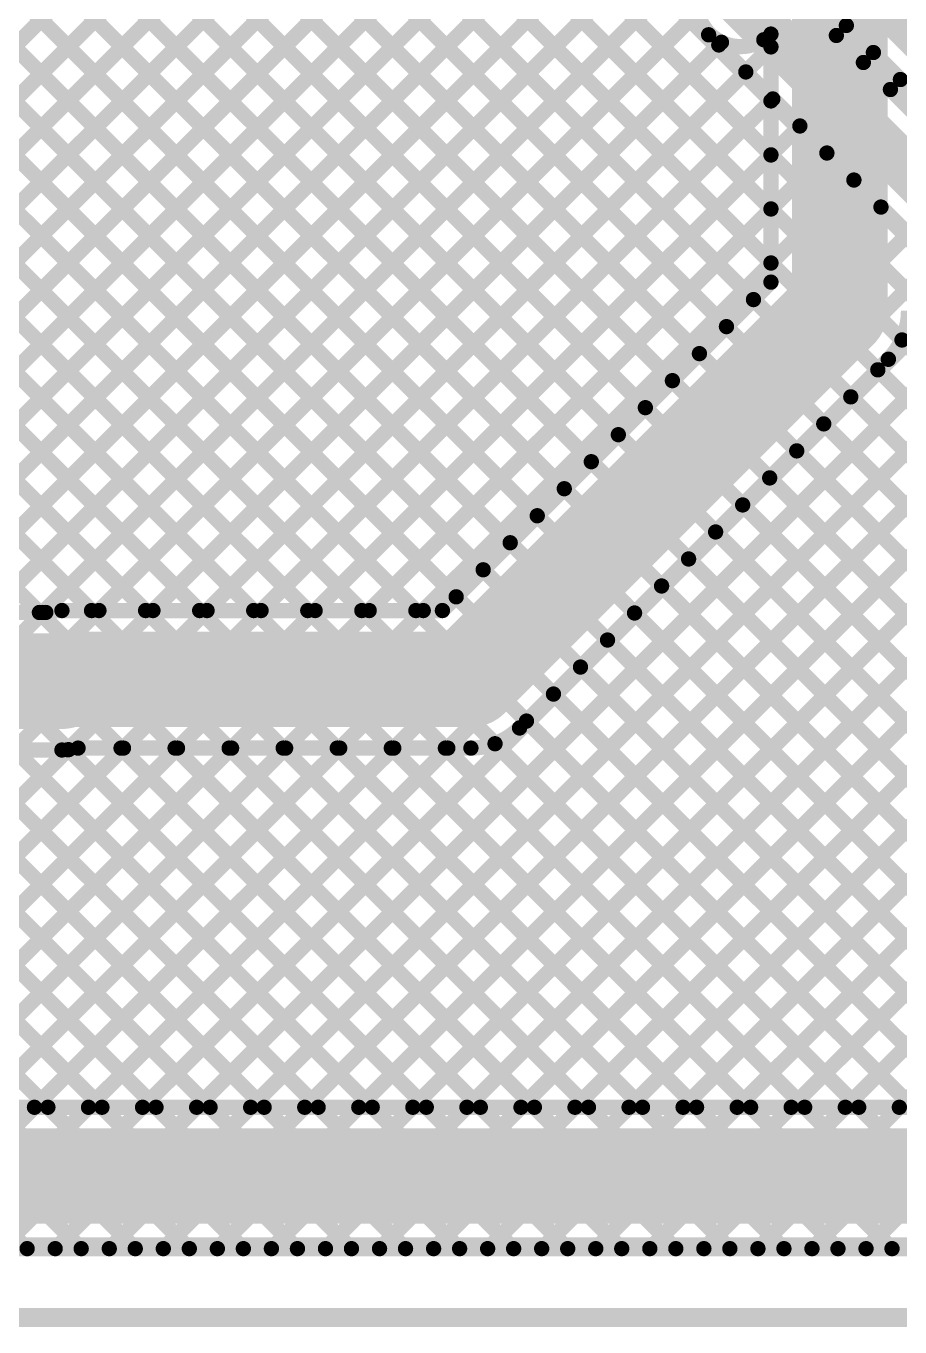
# Model space of a CAD drawing. Header units: millimetres. Extents: x 3.9 to 7.44, y 1.03 to 3.16.
# Drawn here: x 5.578 to 6.036, y 1.027 to 1.708 of the extents above; entities that cross this region are included whole.
import ezdxf

# ---------------------------------------------------------------- set-up
doc = ezdxf.new("R2010")
doc.units = ezdxf.units.MM
doc.header["$MEASUREMENT"] = 0
for name, color, linetype in [('BottomLayer', 5, 'Continuous'), ('Mechanical2', 216, 'Continuous'), ('TopLayer', 1, 'Continuous'), ('TopOverlay', 2, 'Continuous')]:
    doc.layers.add(name, color=color, linetype=linetype)

# ---------------------------------------------------------------- blocks, each defined once
blk = doc.blocks.new('ESP8285_3')
at = {"layer": 'TopOverlay', "const_width": 0.005}
blk.add_lwpolyline([(0.567, -0.055), (0.567, 1.61823)], dxfattribs=at)

msp = doc.modelspace()

# ---------------------------------------------------------------- linework, layer by layer
at = {"layer": 'BottomLayer'}
for points, const_width in [([(5.6392, 1.142), (6.52364, 2.02644)], 0.008), ([(5.11235, 1.23741), (5.88946, 2.01452)], 0.008), ([(5.66749, 1.142), (6.53779, 2.0123)], 0.008), ([(5.69577, 1.142), (6.55193, 1.99816)], 0.008), ([(5.1265, 1.22327), (5.894, 1.99077)], 0.008), ([(5.72405, 1.142), (6.56607, 1.98402)], 0.008), ([(5.55412, 1.9695), (5.95885, 1.56477)], 0.008), ([(5.5824, 1.9695), (5.968, 1.5839)], 0.008), ([(5.61069, 1.9695), (5.968, 1.61219)], 0.008), ([(5.63897, 1.9695), (5.968, 1.64047)], 0.008), ([(5.66726, 1.9695), (5.968, 1.66876)], 0.008), ([(5.75234, 1.142), (6.58021, 1.96988)], 0.008), ([(5.14064, 1.20912), (5.894, 1.96249)], 0.008), ([(5.53928, 1.95605), (5.94471, 1.55062)], 0.008), ([(5.78062, 1.142), (6.59436, 1.95573)], 0.008), ([(5.52514, 1.94191), (5.93057, 1.53648)], 0.008), ([(5.80891, 1.142), (6.6085, 1.94159)], 0.008), ([(5.36009, 1.40029), (5.894, 1.9342)], 0.008), ([(5.511, 1.92777), (5.91643, 1.52234)], 0.008), ([(5.83719, 1.142), (6.62264, 1.92745)], 0.008), ([(6.004, 1.559), (6.004, 1.90555)], 0.05), ([(5.49686, 1.91362), (5.90229, 1.5082)], 0.008), ([(5.86548, 1.142), (6.63678, 1.91331)], 0.008), ([(5.38908, 1.401), (5.894, 1.90592)], 0.008), ([(5.48272, 1.89948), (5.88814, 1.49405)], 0.008), ([(5.89376, 1.142), (6.65092, 1.89916)], 0.008), ([(5.46857, 1.88534), (5.874, 1.47991)], 0.008), ([(5.92204, 1.142), (6.66507, 1.88502)], 0.008), ([(5.41737, 1.401), (5.894, 1.87763)], 0.008), ([(5.45443, 1.8712), (5.85986, 1.46577)], 0.008), ([(5.95033, 1.142), (6.67921, 1.87088)], 0.008), ([(5.44029, 1.85706), (5.84572, 1.45163)], 0.008), ([(5.97861, 1.142), (6.69335, 1.85674)], 0.008), ([(5.42615, 1.84291), (5.83157, 1.43749)], 0.008), ([(5.44565, 1.401), (5.88904, 1.84439)], 0.008), ([(6.0069, 1.142), (6.70749, 1.8426)], 0.008), ([(5.412, 1.82877), (5.81743, 1.42334)], 0.008), ([(5.47394, 1.401), (5.89481, 1.82187)], 0.008), ([(6.03518, 1.142), (6.71731, 1.82413)], 0.008), ([(5.39786, 1.81463), (5.80329, 1.4092)], 0.008), ([(5.50222, 1.401), (5.91732, 1.8161)], 0.008), ([(5.5305, 1.401), (5.935, 1.8055)], 0.008), ([(5.38372, 1.80049), (5.78221, 1.402)], 0.008), ([(5.36958, 1.78634), (5.75392, 1.402)], 0.008), ([(5.55879, 1.401), (5.935, 1.77721)], 0.008), ([(5.35544, 1.7722), (5.72564, 1.402)], 0.008), ([(5.34129, 1.75806), (5.69735, 1.402)], 0.008), ([(5.58707, 1.401), (5.935, 1.74893)], 0.008), ([(5.32715, 1.74392), (5.66907, 1.402)], 0.008), ([(5.31301, 1.72978), (5.64079, 1.402)], 0.008), ([(5.29887, 1.71563), (5.6125, 1.402)], 0.008), ([(5.61636, 1.402), (5.92967, 1.71532)], 0.008), ([(5.28473, 1.70149), (5.58522, 1.401)], 0.008), ([(5.64464, 1.402), (5.94209, 1.69945)], 0.008), ([(5.96427, 1.70077), (5.968, 1.69704)], 0.008), ([(5.968, 1.57391), (5.968, 1.70374)], 0.008), ([(5.67293, 1.402), (5.968, 1.69707)], 0.008), ([(5.70121, 1.402), (5.968, 1.66879)], 0.008), ([(5.7295, 1.402), (5.968, 1.64051)], 0.008), ([(5.75778, 1.402), (5.968, 1.61222)], 0.008), ([(5.78606, 1.402), (5.968, 1.58394)], 0.008), ([(5.811, 1.366), (6.004, 1.559)], 0.05), ([(5.79609, 1.402), (5.968, 1.57391)], 0.008), ([(6.03656, 1.54363), (6.43819, 1.142)], 0.008), ([(5.8365, 1.34059), (6.02941, 1.5335)], 0.008), ([(6.02391, 1.528), (6.4099, 1.142)], 0.008), ([(6.00977, 1.51385), (6.38162, 1.142)], 0.008), ([(5.99562, 1.49971), (6.35333, 1.142)], 0.008), ([(5.98148, 1.48557), (6.32505, 1.142)], 0.008), ([(5.96734, 1.47143), (6.29677, 1.142)], 0.008), ([(5.9532, 1.45728), (6.26848, 1.142)], 0.008), ([(5.93905, 1.44314), (6.2402, 1.142)], 0.008), ([(5.92491, 1.429), (6.21191, 1.142)], 0.008), ([(5.91077, 1.41486), (6.18363, 1.142)], 0.008), ([(5.3672, 1.401), (5.58857, 1.401)], 0.008), ([(5.597, 1.402), (5.79609, 1.402)], 0.008), ([(5.89663, 1.40072), (6.15534, 1.142)], 0.008), ([(5.3672, 1.365), (5.597, 1.365)], 0.05), ([(5.597, 1.366), (5.811, 1.366)], 0.05), ([(5.88249, 1.38657), (6.12706, 1.142)], 0.008), ([(5.86834, 1.37243), (6.09878, 1.142)], 0.008), ([(5.8542, 1.35829), (6.07049, 1.142)], 0.008), ([(5.84006, 1.34415), (6.04221, 1.142)], 0.008), ([(5.82363, 1.33229), (6.01392, 1.142)], 0.008), ([(5.38212, 1.329), (5.597, 1.329)], 0.008), ([(5.40266, 1.329), (5.58966, 1.142)], 0.008), ([(5.41293, 1.142), (5.60006, 1.32913)], 0.008), ([(5.43094, 1.329), (5.61794, 1.142)], 0.008), ([(5.44121, 1.142), (5.62921, 1.33)], 0.008), ([(5.45923, 1.329), (5.64623, 1.142)], 0.008), ([(5.4695, 1.142), (5.65749, 1.33)], 0.008), ([(5.48751, 1.329), (5.67451, 1.142)], 0.008), ([(5.49778, 1.142), (5.68578, 1.33)], 0.008), ([(5.5158, 1.329), (5.7028, 1.142)], 0.008), ([(5.52606, 1.142), (5.71406, 1.33)], 0.008), ([(5.54408, 1.329), (5.73108, 1.142)], 0.008), ([(5.55435, 1.142), (5.74235, 1.33)], 0.008), ([(5.57236, 1.329), (5.75936, 1.142)], 0.008), ([(5.58263, 1.142), (5.77063, 1.33)], 0.008), ([(5.60048, 1.32917), (5.78765, 1.142)], 0.008), ([(5.60543, 1.33), (5.811, 1.33)], 0.008), ([(5.61092, 1.142), (5.79892, 1.33)], 0.008), ([(5.62793, 1.33), (5.81593, 1.142)], 0.008), ([(5.65622, 1.33), (5.84422, 1.142)], 0.008), ([(5.6845, 1.33), (5.8725, 1.142)], 0.008), ([(5.71279, 1.33), (5.90079, 1.142)], 0.008), ([(5.74107, 1.33), (5.92907, 1.142)], 0.008), ([(5.76935, 1.33), (5.95735, 1.142)], 0.008), ([(5.79764, 1.33), (5.98564, 1.142)], 0.008), ([(5.36091, 1.142), (6.76522, 1.142)], 0.008), ([(5.346, 1.106), (6.827, 1.106)], 0.05), ([(5.25891, 1.068), (6.76643, 1.068)], 0.008), ([(5.346, 1.07), (6.76522, 1.07)], 0.008)]:
    msp.add_lwpolyline(points, dxfattribs=dict(at, const_width=const_width))
at = {"layer": 'BottomLayer', "const_width": 0.008}
for points in [[(5.968, 1.70374, -0.968727), (5.935, 1.73521)], [(6.04, 1.559, -0.199396), (6.02941, 1.5335)], [(6.04, 1.559, -0.198912), (6.02946, 1.53354)], [(5.58857, 1.401, -0.059132), (5.597, 1.402)], [(5.8365, 1.34059, -0.199396), (5.811, 1.33)], [(5.83646, 1.34054, -0.198912), (5.811, 1.33)], [(5.60543, 1.33, -0.059132), (5.597, 1.329)]]:
    msp.add_lwpolyline(points, format="xyb", dxfattribs=at)
at = {"layer": 'BottomLayer'}
for points, const_width in [([(5.94009, 1.69945, 1), (5.94409, 1.69945, 1)], 0.004), ([(5.96227, 1.70077, 1), (5.96627, 1.70077, 1)], 0.004), ([(5.966, 1.70374, 1), (5.97, 1.70374, 1)], 0.004), ([(5.966, 1.70374, 1), (5.97, 1.70374, 1)], 0.004), ([(5.966, 1.69707, 1), (5.97, 1.69707, 1)], 0.004), ([(5.966, 1.69704, 1), (5.97, 1.69704, 1)], 0.004), ([(5.966, 1.66879, 1), (5.97, 1.66879, 1)], 0.004), ([(5.966, 1.66876, 1), (5.97, 1.66876, 1)], 0.004), ([(5.966, 1.64051, 1), (5.97, 1.64051, 1)], 0.004), ([(5.966, 1.64047, 1), (5.97, 1.64047, 1)], 0.004), ([(5.966, 1.61222, 1), (5.97, 1.61222, 1)], 0.004), ([(5.966, 1.61219, 1), (5.97, 1.61219, 1)], 0.004), ([(5.966, 1.58394, 1), (5.97, 1.58394, 1)], 0.004), ([(5.966, 1.5839, 1), (5.97, 1.5839, 1)], 0.004), ([(5.9915, 1.559, 1), (6.0165, 1.559, 1)], 0.025), ([(5.9915, 1.559, 1), (6.0165, 1.559, 1)], 0.025), ([(5.966, 1.57391, 1), (5.97, 1.57391, 1)], 0.004), ([(5.966, 1.57391, 1), (5.97, 1.57391, 1)], 0.004), ([(5.95685, 1.56477, 1), (5.96085, 1.56477, 1)], 0.004), ([(5.94271, 1.55062, 1), (5.94671, 1.55062, 1)], 0.004), ([(6.03456, 1.54363, 1), (6.03856, 1.54363, 1)], 0.004), ([(5.92857, 1.53648, 1), (5.93257, 1.53648, 1)], 0.004), ([(6.02741, 1.5335, 1), (6.03141, 1.5335, 1)], 0.004), ([(6.02741, 1.5335, 1), (6.03141, 1.5335, 1)], 0.004), ([(6.02746, 1.53354, 1), (6.03146, 1.53354, 1)], 0.004), ([(5.91443, 1.52234, 1), (5.91843, 1.52234, 1)], 0.004), ([(6.02191, 1.528, 1), (6.02591, 1.528, 1)], 0.004), ([(5.90029, 1.5082, 1), (5.90428, 1.5082, 1)], 0.004), ([(6.00777, 1.51385, 1), (6.01177, 1.51385, 1)], 0.004), ([(5.99362, 1.49971, 1), (5.99762, 1.49971, 1)], 0.004), ([(5.88614, 1.49405, 1), (5.89014, 1.49405, 1)], 0.004), ([(5.97948, 1.48557, 1), (5.98348, 1.48557, 1)], 0.004), ([(5.872, 1.47991, 1), (5.876, 1.47991, 1)], 0.004), ([(5.96534, 1.47143, 1), (5.96934, 1.47143, 1)], 0.004), ([(5.85786, 1.46577, 1), (5.86186, 1.46577, 1)], 0.004), ([(5.9512, 1.45728, 1), (5.9552, 1.45728, 1)], 0.004), ([(5.84372, 1.45163, 1), (5.84772, 1.45163, 1)], 0.004), ([(5.93705, 1.44314, 1), (5.94105, 1.44314, 1)], 0.004), ([(5.82957, 1.43749, 1), (5.83357, 1.43749, 1)], 0.004), ([(5.92291, 1.429, 1), (5.92691, 1.429, 1)], 0.004), ([(5.81543, 1.42334, 1), (5.81943, 1.42334, 1)], 0.004), ([(5.90877, 1.41486, 1), (5.91277, 1.41486, 1)], 0.004), ([(5.80129, 1.4092, 1), (5.80529, 1.4092, 1)], 0.004), ([(5.58322, 1.401, 1), (5.58722, 1.401, 1)], 0.004), ([(5.58507, 1.401, 1), (5.58907, 1.401, 1)], 0.004), ([(5.58657, 1.401, 1), (5.59057, 1.401, 1)], 0.004), ([(5.58657, 1.401, 1), (5.59057, 1.401, 1)], 0.004), ([(5.595, 1.402, 1), (5.599, 1.402, 1)], 0.004), ([(5.595, 1.402, 1), (5.599, 1.402, 1)], 0.004), ([(5.6105, 1.402, 1), (5.6145, 1.402, 1)], 0.004), ([(5.61436, 1.402, 1), (5.61836, 1.402, 1)], 0.004), ([(5.63879, 1.402, 1), (5.64279, 1.402, 1)], 0.004), ([(5.64264, 1.402, 1), (5.64664, 1.402, 1)], 0.004), ([(5.66707, 1.402, 1), (5.67107, 1.402, 1)], 0.004), ([(5.67093, 1.402, 1), (5.67493, 1.402, 1)], 0.004), ([(5.69535, 1.402, 1), (5.69935, 1.402, 1)], 0.004), ([(5.69921, 1.402, 1), (5.70321, 1.402, 1)], 0.004), ([(5.72364, 1.402, 1), (5.72764, 1.402, 1)], 0.004), ([(5.7275, 1.402, 1), (5.73149, 1.402, 1)], 0.004), ([(5.75192, 1.402, 1), (5.75592, 1.402, 1)], 0.004), ([(5.75578, 1.402, 1), (5.75978, 1.402, 1)], 0.004), ([(5.78021, 1.402, 1), (5.78421, 1.402, 1)], 0.004), ([(5.78406, 1.402, 1), (5.78806, 1.402, 1)], 0.004), ([(5.79409, 1.402, 1), (5.79809, 1.402, 1)], 0.004), ([(5.79409, 1.402, 1), (5.79809, 1.402, 1)], 0.004), ([(5.89463, 1.40072, 1), (5.89863, 1.40072, 1)], 0.004), ([(5.5845, 1.366, 1), (5.6095, 1.366, 1)], 0.025), ([(5.5845, 1.365, 1), (5.6095, 1.365, 1)], 0.025), ([(5.7985, 1.366, 1), (5.8235, 1.366, 1)], 0.025), ([(5.7985, 1.366, 1), (5.8235, 1.366, 1)], 0.025), ([(5.88049, 1.38657, 1), (5.88449, 1.38657, 1)], 0.004), ([(5.86634, 1.37243, 1), (5.87034, 1.37243, 1)], 0.004), ([(5.8522, 1.35829, 1), (5.8562, 1.35829, 1)], 0.004), ([(5.83446, 1.34054, 1), (5.83846, 1.34054, 1)], 0.004), ([(5.8345, 1.34059, 1), (5.8385, 1.34059, 1)], 0.004), ([(5.8345, 1.34059, 1), (5.8385, 1.34059, 1)], 0.004), ([(5.83806, 1.34415, 1), (5.84206, 1.34415, 1)], 0.004), ([(5.82163, 1.33229, 1), (5.82563, 1.33229, 1)], 0.004), ([(5.595, 1.329, 1), (5.599, 1.329, 1)], 0.004), ([(5.595, 1.329, 1), (5.599, 1.329, 1)], 0.004), ([(5.59806, 1.32913, 1), (5.60206, 1.32913, 1)], 0.004), ([(5.59848, 1.32917, 1), (5.60248, 1.32917, 1)], 0.004), ([(5.60343, 1.33, 1), (5.60743, 1.33, 1)], 0.004), ([(5.60343, 1.33, 1), (5.60743, 1.33, 1)], 0.004), ([(5.62593, 1.33, 1), (5.62993, 1.33, 1)], 0.004), ([(5.62721, 1.33, 1), (5.63121, 1.33, 1)], 0.004), ([(5.65422, 1.33, 1), (5.65822, 1.33, 1)], 0.004), ([(5.6555, 1.33, 1), (5.65949, 1.33, 1)], 0.004), ([(5.6825, 1.33, 1), (5.6865, 1.33, 1)], 0.004), ([(5.68378, 1.33, 1), (5.68778, 1.33, 1)], 0.004), ([(5.71079, 1.33, 1), (5.71479, 1.33, 1)], 0.004), ([(5.71206, 1.33, 1), (5.71606, 1.33, 1)], 0.004), ([(5.73907, 1.33, 1), (5.74307, 1.33, 1)], 0.004), ([(5.74035, 1.33, 1), (5.74435, 1.33, 1)], 0.004), ([(5.76735, 1.33, 1), (5.77135, 1.33, 1)], 0.004), ([(5.76863, 1.33, 1), (5.77263, 1.33, 1)], 0.004), ([(5.79564, 1.33, 1), (5.79964, 1.33, 1)], 0.004), ([(5.79692, 1.33, 1), (5.80092, 1.33, 1)], 0.004), ([(5.809, 1.33, 1), (5.813, 1.33, 1)], 0.004), ([(5.809, 1.33, 1), (5.813, 1.33, 1)], 0.004), ([(5.809, 1.33, 1), (5.813, 1.33, 1)], 0.004), ([(5.58063, 1.142, 1), (5.58463, 1.142, 1)], 0.004), ([(5.58766, 1.142, 1), (5.59166, 1.142, 1)], 0.004), ([(5.60892, 1.142, 1), (5.61292, 1.142, 1)], 0.004), ([(5.61594, 1.142, 1), (5.61994, 1.142, 1)], 0.004), ([(5.6372, 1.142, 1), (5.6412, 1.142, 1)], 0.004), ([(5.64423, 1.142, 1), (5.64823, 1.142, 1)], 0.004), ([(5.66549, 1.142, 1), (5.66949, 1.142, 1)], 0.004), ([(5.67251, 1.142, 1), (5.67651, 1.142, 1)], 0.004), ([(5.69377, 1.142, 1), (5.69777, 1.142, 1)], 0.004), ([(5.7008, 1.142, 1), (5.7048, 1.142, 1)], 0.004), ([(5.72205, 1.142, 1), (5.72605, 1.142, 1)], 0.004), ([(5.72908, 1.142, 1), (5.73308, 1.142, 1)], 0.004), ([(5.75034, 1.142, 1), (5.75434, 1.142, 1)], 0.004), ([(5.75736, 1.142, 1), (5.76136, 1.142, 1)], 0.004), ([(5.77862, 1.142, 1), (5.78262, 1.142, 1)], 0.004), ([(5.78565, 1.142, 1), (5.78965, 1.142, 1)], 0.004), ([(5.80691, 1.142, 1), (5.81091, 1.142, 1)], 0.004), ([(5.81393, 1.142, 1), (5.81793, 1.142, 1)], 0.004), ([(5.83519, 1.142, 1), (5.83919, 1.142, 1)], 0.004), ([(5.84222, 1.142, 1), (5.84622, 1.142, 1)], 0.004), ([(5.86348, 1.142, 1), (5.86748, 1.142, 1)], 0.004), ([(5.8705, 1.142, 1), (5.8745, 1.142, 1)], 0.004), ([(5.89176, 1.142, 1), (5.89576, 1.142, 1)], 0.004), ([(5.89879, 1.142, 1), (5.90279, 1.142, 1)], 0.004), ([(5.92004, 1.142, 1), (5.92404, 1.142, 1)], 0.004), ([(5.92707, 1.142, 1), (5.93107, 1.142, 1)], 0.004), ([(5.94833, 1.142, 1), (5.95233, 1.142, 1)], 0.004), ([(5.95535, 1.142, 1), (5.95935, 1.142, 1)], 0.004), ([(5.97661, 1.142, 1), (5.98061, 1.142, 1)], 0.004), ([(5.98364, 1.142, 1), (5.98764, 1.142, 1)], 0.004), ([(6.0049, 1.142, 1), (6.0089, 1.142, 1)], 0.004), ([(6.01192, 1.142, 1), (6.01592, 1.142, 1)], 0.004), ([(6.03318, 1.142, 1), (6.03718, 1.142, 1)], 0.004)]:
    msp.add_lwpolyline(points, format="xyb", close=True, dxfattribs=dict(at, const_width=const_width))
at = {"layer": 'Mechanical2', "const_width": 0.01}
msp.add_lwpolyline([(3.902, 1.032), (7.303, 1.032)], dxfattribs=at)
at = {"layer": 'TopLayer'}
for points, const_width in [([(5.6595, 1.8924), (6.4839, 1.068)], 0.008), ([(4.97123, 1.068), (5.77023, 1.867)], 0.008), ([(5.09401, 1.21906), (5.74195, 1.867)], 0.008), ([(5.12725, 1.19574), (5.79451, 1.863)], 0.008), ([(5.16562, 1.20582), (5.8228, 1.863)], 0.008), ([(5.18605, 1.19797), (5.85108, 1.863)], 0.008), ([(5.20019, 1.18382), (5.87937, 1.863)], 0.008), ([(5.6595, 1.86412), (6.45562, 1.068)], 0.008), ([(5.71319, 1.867), (6.51219, 1.068)], 0.008), ([(5.74147, 1.867), (6.54047, 1.068)], 0.008), ([(5.76976, 1.867), (6.56876, 1.068)], 0.008), ([(5.20803, 1.16338), (5.88807, 1.84342)], 0.008), ([(5.91094, 1.838), (6.19294, 1.556)], 0.025), ([(5.65903, 1.83631), (6.42733, 1.068)], 0.008), ([(5.27978, 1.20685), (5.89432, 1.82138)], 0.008), ([(5.89432, 1.82138), (6.1763, 1.5394)], 0.008), ([(5.64764, 1.81941), (6.39905, 1.068)], 0.008), ([(5.30899, 1.20777), (5.90846, 1.80724)], 0.008), ([(5.6335, 1.80527), (6.37077, 1.068)], 0.008), ([(5.32812, 1.19862), (5.9226, 1.7931)], 0.008), ([(5.61936, 1.79112), (6.34248, 1.068)], 0.008), ([(5.34157, 1.18378), (5.93675, 1.77896)], 0.008), ([(5.60522, 1.77698), (6.3142, 1.068)], 0.008), ([(5.34893, 1.16285), (5.95089, 1.76481)], 0.008), ([(5.59107, 1.76284), (6.28591, 1.068)], 0.008), ([(5.57693, 1.7487), (6.25763, 1.068)], 0.008), ([(5.56279, 1.73456), (6.22934, 1.068)], 0.008), ([(5.96862, 1.73662), (6.40673, 1.2985)], 0.008), ([(5.952, 1.72), (6.397, 1.275)], 0.025), ([(5.54865, 1.72041), (6.20106, 1.068)], 0.008), ([(5.33965, 1.12529), (5.9291, 1.71474)], 0.008), ([(5.5345, 1.70627), (6.17278, 1.068)], 0.008), ([(6.00222, 1.70301), (6.00746, 1.70825)], 0.008), ([(5.93538, 1.70338), (6.38037, 1.2584)], 0.008), ([(5.31064, 1.068), (5.9407, 1.69806)], 0.008), ([(5.52036, 1.69213), (6.14449, 1.068)], 0.008), ([(6.01636, 1.68887), (6.0216, 1.6941)], 0.008), ([(5.33893, 1.068), (5.95485, 1.68392)], 0.008), ([(5.50622, 1.67799), (6.11621, 1.068)], 0.008), ([(6.03051, 1.67473), (6.03574, 1.67996)], 0.008), ([(5.36721, 1.068), (5.96899, 1.66978)], 0.008), ([(5.49208, 1.66384), (6.08792, 1.068)], 0.008), ([(5.39549, 1.068), (5.98313, 1.65564)], 0.008), ([(5.47794, 1.6497), (6.05964, 1.068)], 0.008), ([(5.42378, 1.068), (5.99727, 1.64149)], 0.008), ([(5.46379, 1.63556), (6.03135, 1.068)], 0.008), ([(5.45206, 1.068), (6.01141, 1.62735)], 0.008), ([(5.44965, 1.62142), (6.00307, 1.068)], 0.008), ([(5.48035, 1.068), (6.02556, 1.61321)], 0.008), ([(5.43551, 1.60728), (5.97479, 1.068)], 0.008), ([(5.50863, 1.068), (6.0397, 1.59907)], 0.008), ([(5.42137, 1.59313), (5.9465, 1.068)], 0.008), ([(5.53692, 1.068), (6.05384, 1.58492)], 0.008), ([(5.40723, 1.57899), (5.91822, 1.068)], 0.008), ([(5.5652, 1.068), (6.06798, 1.57078)], 0.008), ([(5.39308, 1.56485), (5.88993, 1.068)], 0.008), ([(5.59348, 1.068), (6.08213, 1.55664)], 0.008), ([(5.37894, 1.55071), (5.86165, 1.068)], 0.008), ([(5.62177, 1.068), (6.09627, 1.5425)], 0.008), ([(5.3648, 1.53657), (5.83336, 1.068)], 0.008), ([(5.65005, 1.068), (6.11041, 1.52836)], 0.008), ([(5.35066, 1.52242), (5.80508, 1.068)], 0.008), ([(5.33651, 1.50828), (5.7768, 1.068)], 0.008), ([(5.67834, 1.068), (6.12455, 1.51421)], 0.008), ([(5.32237, 1.49414), (5.74851, 1.068)], 0.008), ([(5.70662, 1.068), (6.13869, 1.50007)], 0.008), ([(5.73491, 1.068), (6.15284, 1.48593)], 0.008), ([(5.30823, 1.48), (5.72023, 1.068)], 0.008), ([(5.76319, 1.068), (6.16698, 1.47179)], 0.008), ([(5.29409, 1.46585), (5.69194, 1.068)], 0.008), ([(5.79148, 1.068), (6.18112, 1.45765)], 0.008), ([(5.27995, 1.45171), (5.66366, 1.068)], 0.008), ([(5.81976, 1.068), (6.19526, 1.4435)], 0.008), ([(5.2658, 1.43757), (5.63537, 1.068)], 0.008), ([(5.84804, 1.068), (6.2094, 1.42936)], 0.008), ([(5.25166, 1.42343), (5.60709, 1.068)], 0.008), ([(5.87633, 1.068), (6.22355, 1.41522)], 0.008), ([(5.23752, 1.40929), (5.57881, 1.068)], 0.008), ([(5.90461, 1.068), (6.23769, 1.40108)], 0.008), ([(5.9329, 1.068), (6.25183, 1.38693)], 0.008), ([(5.96118, 1.068), (6.26597, 1.37279)], 0.008), ([(5.98947, 1.068), (6.28012, 1.35865)], 0.008), ([(6.01775, 1.068), (6.29426, 1.34451)], 0.008), ([(4.956, 1.068), (6.76643, 1.068)], 0.008)]:
    msp.add_lwpolyline(points, dxfattribs=dict(at, const_width=const_width))
at = {"layer": 'TopLayer', "const_width": 0.008}
msp.add_lwpolyline([(5.93538, 1.70338, -1), (5.96862, 1.73662)], format="xyb", dxfattribs=at)
at = {"layer": 'TopLayer'}
for points, const_width in [([(5.94575, 1.72, 1), (5.95825, 1.72, 1)], 0.0125), ([(6.00546, 1.70825, 1), (6.00946, 1.70825, 1)], 0.004), ([(5.93338, 1.70338, 1), (5.93738, 1.70338, 1)], 0.004), ([(5.93338, 1.70338, 1), (5.93738, 1.70338, 1)], 0.004), ([(6.00022, 1.70301, 1), (6.00422, 1.70301, 1)], 0.004), ([(5.9387, 1.69806, 1), (5.9427, 1.69806, 1)], 0.004), ([(6.0196, 1.6941, 1), (6.0236, 1.6941, 1)], 0.004), ([(6.01436, 1.68887, 1), (6.01836, 1.68887, 1)], 0.004), ([(5.95285, 1.68392, 1), (5.95685, 1.68392, 1)], 0.004), ([(6.03374, 1.67996, 1), (6.03774, 1.67996, 1)], 0.004), ([(6.02851, 1.67473, 1), (6.03251, 1.67473, 1)], 0.004), ([(5.96699, 1.66978, 1), (5.97099, 1.66978, 1)], 0.004), ([(5.98113, 1.65564, 1), (5.98513, 1.65564, 1)], 0.004), ([(5.99527, 1.64149, 1), (5.99927, 1.64149, 1)], 0.004), ([(6.00941, 1.62735, 1), (6.01341, 1.62735, 1)], 0.004), ([(6.02356, 1.61321, 1), (6.02756, 1.61321, 1)], 0.004), ([(5.57681, 1.068, 1), (5.58081, 1.068, 1)], 0.004), ([(5.59148, 1.068, 1), (5.59548, 1.068, 1)], 0.004), ([(5.60509, 1.068, 1), (5.60909, 1.068, 1)], 0.004), ([(5.61977, 1.068, 1), (5.62377, 1.068, 1)], 0.004), ([(5.63337, 1.068, 1), (5.63737, 1.068, 1)], 0.004), ([(5.64805, 1.068, 1), (5.65205, 1.068, 1)], 0.004), ([(5.66166, 1.068, 1), (5.66566, 1.068, 1)], 0.004), ([(5.67634, 1.068, 1), (5.68034, 1.068, 1)], 0.004), ([(5.68994, 1.068, 1), (5.69394, 1.068, 1)], 0.004), ([(5.70462, 1.068, 1), (5.70862, 1.068, 1)], 0.004), ([(5.71823, 1.068, 1), (5.72223, 1.068, 1)], 0.004), ([(5.73291, 1.068, 1), (5.73691, 1.068, 1)], 0.004), ([(5.74651, 1.068, 1), (5.75051, 1.068, 1)], 0.004), ([(5.76119, 1.068, 1), (5.76519, 1.068, 1)], 0.004), ([(5.7748, 1.068, 1), (5.7788, 1.068, 1)], 0.004), ([(5.78948, 1.068, 1), (5.79347, 1.068, 1)], 0.004), ([(5.80308, 1.068, 1), (5.80708, 1.068, 1)], 0.004), ([(5.81776, 1.068, 1), (5.82176, 1.068, 1)], 0.004), ([(5.83136, 1.068, 1), (5.83536, 1.068, 1)], 0.004), ([(5.84604, 1.068, 1), (5.85004, 1.068, 1)], 0.004), ([(5.85965, 1.068, 1), (5.86365, 1.068, 1)], 0.004), ([(5.87433, 1.068, 1), (5.87833, 1.068, 1)], 0.004), ([(5.88793, 1.068, 1), (5.89193, 1.068, 1)], 0.004), ([(5.90261, 1.068, 1), (5.90661, 1.068, 1)], 0.004), ([(5.91622, 1.068, 1), (5.92022, 1.068, 1)], 0.004), ([(5.9309, 1.068, 1), (5.9349, 1.068, 1)], 0.004), ([(5.9445, 1.068, 1), (5.9485, 1.068, 1)], 0.004), ([(5.95918, 1.068, 1), (5.96318, 1.068, 1)], 0.004), ([(5.97279, 1.068, 1), (5.97679, 1.068, 1)], 0.004), ([(5.98747, 1.068, 1), (5.99147, 1.068, 1)], 0.004), ([(6.00107, 1.068, 1), (6.00507, 1.068, 1)], 0.004), ([(6.01575, 1.068, 1), (6.01975, 1.068, 1)], 0.004), ([(6.02935, 1.068, 1), (6.03335, 1.068, 1)], 0.004)]:
    msp.add_lwpolyline(points, format="xyb", close=True, dxfattribs=dict(at, const_width=const_width))

# ---------------------------------------------------------------- block references
at = {"rotation": 270}
msp.add_blockref('ESP8285_3', (5.04364, 1.65521), dxfattribs=at)

doc.saveas('drawing.dxf')
